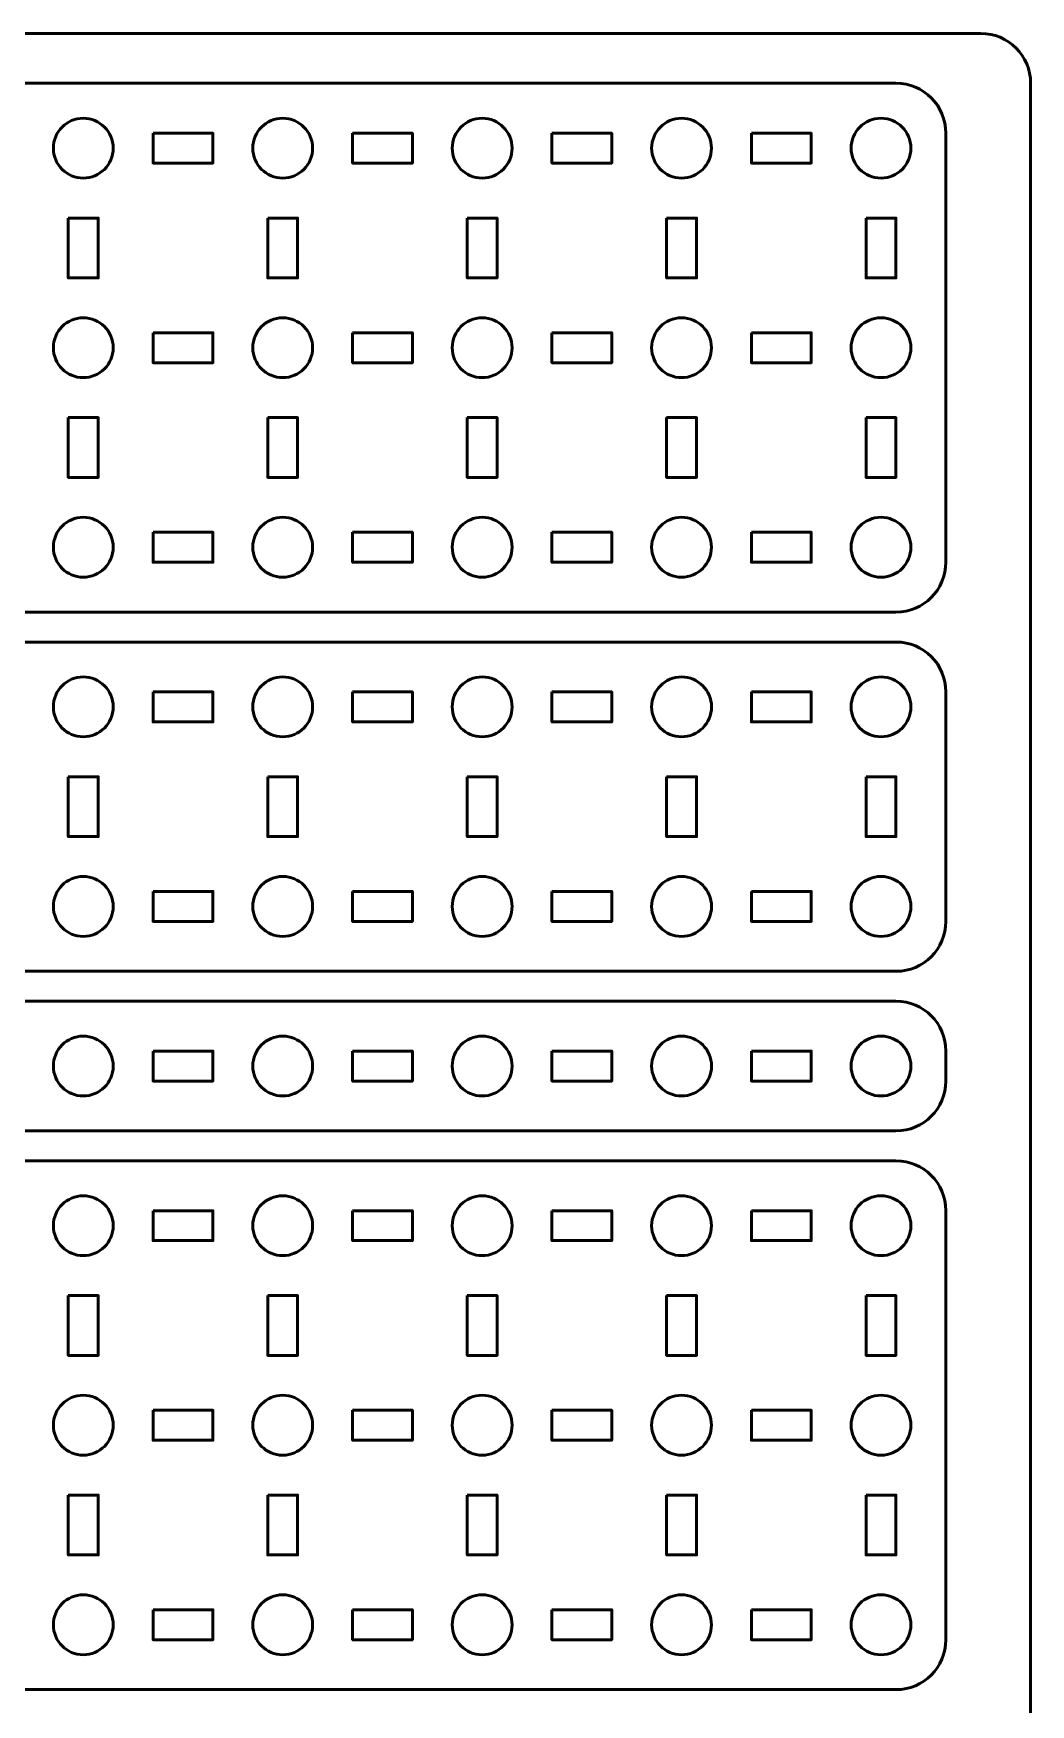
# Model space of a CAD drawing. Header units: centimetres. Extents: x -21 to 0, y -29.7 to 0.
# Drawn here: x -10 to 0, y -16.75 to 0 of the extents above; entities that cross this region are included whole.
import ezdxf

# ---------------------------------------------------------------- set-up
doc = ezdxf.new("R2010")
doc.units = ezdxf.units.CM
doc.header["$MEASUREMENT"] = 0
doc.layers.add('Layer 1', color=7, linetype='Continuous')

msp = doc.modelspace()

# ---------------------------------------------------------------- linework, layer by layer
at = {"layer": 'Layer 1', "color": 22, "lineweight": 53}
msp.add_open_spline([(-21.00003, -29.19996), (-21.00003, -29.19996), (-21.00003, -0.49992), (-21.00003, -0.49992), (-21.00003, -0.49992), (-21.00003, -0.22295), (-20.77694, 0.00004), (-20.49994, 0.00004), (-20.49994, 0.00004), (-20.49994, 0.00004), (-0.50008, 0.00004), (-0.50008, 0.00004), (-0.50008, 0.00004), (-0.22294, 0.00004), (0.00002, -0.22295), (0.00002, -0.49992), (0.00002, -0.49992), (0.00002, -0.49992), (0.00002, -29.19996), (0.00002, -29.19996), (0.00002, -29.19996), (0.00002, -29.47696), (-0.22294, -29.70005), (-0.50008, -29.70005), (-0.50008, -29.70005), (-0.50008, -29.70005), (-20.49994, -29.70005), (-20.49994, -29.70005), (-20.49994, -29.70005), (-20.77694, -29.70005), (-21.00003, -29.47696), (-21.00003, -29.19996)], degree=3, knots=[0, 0, 0, 0, 0.125, 0.125, 0.125, 0.125, 0.25, 0.25, 0.25, 0.25, 0.375, 0.375, 0.375, 0.375, 0.5, 0.5, 0.5, 0.5, 0.625, 0.625, 0.625, 0.625, 0.75, 0.75, 0.75, 0.75, 0.875, 0.875, 0.875, 0.875, 1, 1, 1, 1], dxfattribs=at)
at = {"layer": 'Layer 1', "color": 2, "lineweight": 53}
for points in [[(-19.65, -0.50001), (-19.65, -0.50001), (-1.35007, -0.50001), (-1.35007, -0.50001), (-1.35007, -0.50001), (-1.07307, -0.50001), (-0.84997, -0.7231), (-0.84997, -1.0001), (-0.84997, -1.0001), (-0.84997, -1.0001), (-0.84997, -5.29997), (-0.84997, -5.29997), (-0.84997, -5.29997), (-0.84997, -5.57711), (-1.07307, -5.80007), (-1.35007, -5.80007), (-1.35007, -5.80007), (-1.35007, -5.80007), (-19.65, -5.80007), (-19.65, -5.80007), (-19.65, -5.80007), (-19.927, -5.80007), (-20.15009, -5.57711), (-20.15009, -5.29997), (-20.15009, -5.29997), (-20.15009, -5.29997), (-20.15009, -1.0001), (-20.15009, -1.0001), (-20.15009, -1.0001), (-20.15009, -0.7231), (-19.927, -0.50001), (-19.65, -0.50001)], [(-19.64994, -6.10001), (-19.64994, -6.10001), (-1.35007, -6.10001), (-1.35007, -6.10001), (-1.35007, -6.10001), (-1.07307, -6.10001), (-0.84997, -6.32311), (-0.84997, -6.60011), (-0.84997, -6.60011), (-0.84997, -6.60011), (-0.84997, -8.90003), (-0.84997, -8.90003), (-0.84997, -8.90003), (-0.84997, -9.17704), (-1.07307, -9.39999), (-1.35007, -9.39999), (-1.35007, -9.39999), (-1.35007, -9.39999), (-19.64994, -9.39999), (-19.64994, -9.39999), (-19.64994, -9.39999), (-19.92694, -9.39999), (-20.15003, -9.17704), (-20.15003, -8.90003), (-20.15003, -8.90003), (-20.15003, -8.90003), (-20.15003, -6.60011), (-20.15003, -6.60011), (-20.15003, -6.60011), (-20.15003, -6.32311), (-19.92694, -6.10001), (-19.64994, -6.10001)], [(-19.64997, -9.70008), (-19.64997, -9.70008), (-1.35004, -9.70008), (-1.35004, -9.70008), (-1.35004, -9.70008), (-1.07304, -9.70008), (-0.84994, -9.92317), (-0.84994, -10.20017), (-0.84994, -10.20017), (-0.84994, -10.20017), (-0.84994, -10.50018), (-0.84994, -10.50018), (-0.84994, -10.50018), (-0.84994, -10.77714), (-1.07304, -11.0001), (-1.35004, -11.0001), (-1.35004, -11.0001), (-1.35004, -11.0001), (-19.64997, -11.0001), (-19.64997, -11.0001), (-19.64997, -11.0001), (-19.92697, -11.0001), (-20.15006, -10.77714), (-20.15006, -10.50018), (-20.15006, -10.50018), (-20.15006, -10.50018), (-20.15006, -10.20017), (-20.15006, -10.20017), (-20.15006, -10.20017), (-20.15006, -9.92317), (-19.92697, -9.70008), (-19.64997, -9.70008)], [(-19.65, -11.30001), (-19.65, -11.30001), (-1.35007, -11.30001), (-1.35007, -11.30001), (-1.35007, -11.30001), (-1.07307, -11.30001), (-0.84997, -11.5231), (-0.84997, -11.8001), (-0.84997, -11.8001), (-0.84997, -11.8001), (-0.84997, -16.09997), (-0.84997, -16.09997), (-0.84997, -16.09997), (-0.84997, -16.37711), (-1.07307, -16.60007), (-1.35007, -16.60007), (-1.35007, -16.60007), (-1.35007, -16.60007), (-19.65, -16.60007), (-19.65, -16.60007), (-19.65, -16.60007), (-19.927, -16.60007), (-20.15009, -16.37711), (-20.15009, -16.09997), (-20.15009, -16.09997), (-20.15009, -16.09997), (-20.15009, -11.8001), (-20.15009, -11.8001), (-20.15009, -11.8001), (-20.15009, -11.5231), (-19.927, -11.30001), (-19.65, -11.30001)]]:
    msp.add_open_spline(points, degree=3, knots=[0, 0, 0, 0, 0.125, 0.125, 0.125, 0.125, 0.25, 0.25, 0.25, 0.25, 0.375, 0.375, 0.375, 0.375, 0.5, 0.5, 0.5, 0.5, 0.625, 0.625, 0.625, 0.625, 0.75, 0.75, 0.75, 0.75, 0.875, 0.875, 0.875, 0.875, 1, 1, 1, 1], dxfattribs=at)
at = {"layer": 'Layer 1', "lineweight": 53}
for points in [[(-9.20008, -1.15004), (-9.20008, -1.31581), (-9.33442, -1.45004), (-9.50005, -1.45004), (-9.50005, -1.45004), (-9.66571, -1.45004), (-9.80005, -1.31581), (-9.80005, -1.15004), (-9.80005, -1.15004), (-9.80005, -0.98437), (-9.66571, -0.85003), (-9.50005, -0.85003), (-9.50005, -0.85003), (-9.33442, -0.85003), (-9.20008, -0.98437), (-9.20008, -1.15004)], [(-8.80003, -1.0001), (-8.80003, -1.0001), (-8.20003, -1.0001), (-8.20003, -1.0001), (-8.20003, -1.0001), (-8.20003, -1.0001), (-8.20003, -1.30011), (-8.20003, -1.30011), (-8.20003, -1.30011), (-8.20003, -1.30011), (-8.80003, -1.30011), (-8.80003, -1.30011), (-8.80003, -1.30011), (-8.80003, -1.30011), (-8.80003, -1.0001), (-8.80003, -1.0001)], [(-7.19997, -1.15004), (-7.19997, -1.31581), (-7.33435, -1.45004), (-7.49998, -1.45004), (-7.49998, -1.45004), (-7.66575, -1.45004), (-7.79998, -1.31581), (-7.79998, -1.15004), (-7.79998, -1.15004), (-7.79998, -0.98437), (-7.66575, -0.85003), (-7.49998, -0.85003), (-7.49998, -0.85003), (-7.33435, -0.85003), (-7.19997, -0.98437), (-7.19997, -1.15004)], [(-6.80007, -1.0001), (-6.80007, -1.0001), (-6.20006, -1.0001), (-6.20006, -1.0001), (-6.20006, -1.0001), (-6.20006, -1.0001), (-6.20006, -1.30011), (-6.20006, -1.30011), (-6.20006, -1.30011), (-6.20006, -1.30011), (-6.80007, -1.30011), (-6.80007, -1.30011), (-6.80007, -1.30011), (-6.80007, -1.30011), (-6.80007, -1.0001), (-6.80007, -1.0001)], [(-5.20004, -1.15004), (-5.20004, -1.31581), (-5.33438, -1.45004), (-5.50004, -1.45004), (-5.50004, -1.45004), (-5.66567, -1.45004), (-5.80005, -1.31581), (-5.80005, -1.15004), (-5.80005, -1.15004), (-5.80005, -0.98437), (-5.66567, -0.85003), (-5.50004, -0.85003), (-5.50004, -0.85003), (-5.33438, -0.85003), (-5.20004, -0.98437), (-5.20004, -1.15004)], [(-4.79999, -1.0001), (-4.79999, -1.0001), (-4.19999, -1.0001), (-4.19999, -1.0001), (-4.19999, -1.0001), (-4.19999, -1.0001), (-4.19999, -1.30011), (-4.19999, -1.30011), (-4.19999, -1.30011), (-4.19999, -1.30011), (-4.79999, -1.30011), (-4.79999, -1.30011), (-4.79999, -1.30011), (-4.79999, -1.30011), (-4.79999, -1.0001), (-4.79999, -1.0001)], [(-3.20007, -1.15004), (-3.20007, -1.31581), (-3.33431, -1.45004), (-3.50008, -1.45004), (-3.50008, -1.45004), (-3.66574, -1.45004), (-3.80008, -1.31581), (-3.80008, -1.15004), (-3.80008, -1.15004), (-3.80008, -0.98437), (-3.66574, -0.85003), (-3.50008, -0.85003), (-3.50008, -0.85003), (-3.33431, -0.85003), (-3.20007, -0.98437), (-3.20007, -1.15004)], [(-2.80006, -1.0001), (-2.80006, -1.0001), (-2.20005, -1.0001), (-2.20005, -1.0001), (-2.20005, -1.0001), (-2.20005, -1.0001), (-2.20005, -1.30011), (-2.20005, -1.30011), (-2.20005, -1.30011), (-2.20005, -1.30011), (-2.80006, -1.30011), (-2.80006, -1.30011), (-2.80006, -1.30011), (-2.80006, -1.30011), (-2.80006, -1.0001), (-2.80006, -1.0001)], [(-1.2, -1.15004), (-1.2, -1.31581), (-1.33437, -1.45004), (-1.5, -1.45004), (-1.5, -1.45004), (-1.66577, -1.45004), (-1.8, -1.31581), (-1.8, -1.15004), (-1.8, -1.15004), (-1.8, -0.98437), (-1.66577, -0.85003), (-1.5, -0.85003), (-1.5, -0.85003), (-1.33437, -0.85003), (-1.2, -0.98437), (-1.2, -1.15004)], [(-9.64998, -1.85005), (-9.64998, -1.85005), (-9.34998, -1.85005), (-9.34998, -1.85005), (-9.34998, -1.85005), (-9.34998, -1.85005), (-9.34998, -2.45006), (-9.34998, -2.45006), (-9.34998, -2.45006), (-9.34998, -2.45006), (-9.64998, -2.45006), (-9.64998, -2.45006), (-9.64998, -2.45006), (-9.64998, -2.45006), (-9.64998, -1.85005), (-9.64998, -1.85005)], [(-7.65005, -1.85005), (-7.65005, -1.85005), (-7.35005, -1.85005), (-7.35005, -1.85005), (-7.35005, -1.85005), (-7.35005, -1.85005), (-7.35005, -2.45006), (-7.35005, -2.45006), (-7.35005, -2.45006), (-7.35005, -2.45006), (-7.65005, -2.45006), (-7.65005, -2.45006), (-7.65005, -2.45006), (-7.65005, -2.45006), (-7.65005, -1.85005), (-7.65005, -1.85005)], [(-5.65012, -1.85005), (-5.65012, -1.85005), (-5.35011, -1.85005), (-5.35011, -1.85005), (-5.35011, -1.85005), (-5.35011, -1.85005), (-5.35011, -2.45006), (-5.35011, -2.45006), (-5.35011, -2.45006), (-5.35011, -2.45006), (-5.65012, -2.45006), (-5.65012, -2.45006), (-5.65012, -2.45006), (-5.65012, -2.45006), (-5.65012, -1.85005), (-5.65012, -1.85005)], [(-3.65001, -1.85005), (-3.65001, -1.85005), (-3.35, -1.85005), (-3.35, -1.85005), (-3.35, -1.85005), (-3.35, -1.85005), (-3.35, -2.45006), (-3.35, -2.45006), (-3.35, -2.45006), (-3.35, -2.45006), (-3.65001, -2.45006), (-3.65001, -2.45006), (-3.65001, -2.45006), (-3.65001, -2.45006), (-3.65001, -1.85005), (-3.65001, -1.85005)], [(-1.65007, -1.85005), (-1.65007, -1.85005), (-1.35007, -1.85005), (-1.35007, -1.85005), (-1.35007, -1.85005), (-1.35007, -1.85005), (-1.35007, -2.45006), (-1.35007, -2.45006), (-1.35007, -2.45006), (-1.35007, -2.45006), (-1.65007, -2.45006), (-1.65007, -2.45006), (-1.65007, -2.45006), (-1.65007, -2.45006), (-1.65007, -1.85005), (-1.65007, -1.85005)], [(-9.20008, -3.15011), (-9.20008, -3.31574), (-9.33442, -3.45011), (-9.50005, -3.45011), (-9.50005, -3.45011), (-9.66571, -3.45011), (-9.80005, -3.31574), (-9.80005, -3.15011), (-9.80005, -3.15011), (-9.80005, -2.98434), (-9.66571, -2.85011), (-9.50005, -2.85011), (-9.50005, -2.85011), (-9.33442, -2.85011), (-9.20008, -2.98434), (-9.20008, -3.15011)], [(-8.80003, -3.00004), (-8.80003, -3.00004), (-8.20003, -3.00004), (-8.20003, -3.00004), (-8.20003, -3.00004), (-8.20003, -3.00004), (-8.20003, -3.30004), (-8.20003, -3.30004), (-8.20003, -3.30004), (-8.20003, -3.30004), (-8.80003, -3.30004), (-8.80003, -3.30004), (-8.80003, -3.30004), (-8.80003, -3.30004), (-8.80003, -3.00004), (-8.80003, -3.00004)], [(-7.19997, -3.15011), (-7.19997, -3.31574), (-7.33435, -3.45011), (-7.49998, -3.45011), (-7.49998, -3.45011), (-7.66575, -3.45011), (-7.79998, -3.31574), (-7.79998, -3.15011), (-7.79998, -3.15011), (-7.79998, -2.98434), (-7.66575, -2.85011), (-7.49998, -2.85011), (-7.49998, -2.85011), (-7.33435, -2.85011), (-7.19997, -2.98434), (-7.19997, -3.15011)], [(-6.80007, -3.00004), (-6.80007, -3.00004), (-6.20006, -3.00004), (-6.20006, -3.00004), (-6.20006, -3.00004), (-6.20006, -3.00004), (-6.20006, -3.30004), (-6.20006, -3.30004), (-6.20006, -3.30004), (-6.20006, -3.30004), (-6.80007, -3.30004), (-6.80007, -3.30004), (-6.80007, -3.30004), (-6.80007, -3.30004), (-6.80007, -3.00004), (-6.80007, -3.00004)], [(-5.20004, -3.15011), (-5.20004, -3.31574), (-5.33438, -3.45011), (-5.50004, -3.45011), (-5.50004, -3.45011), (-5.66567, -3.45011), (-5.80005, -3.31574), (-5.80005, -3.15011), (-5.80005, -3.15011), (-5.80005, -2.98434), (-5.66567, -2.85011), (-5.50004, -2.85011), (-5.50004, -2.85011), (-5.33438, -2.85011), (-5.20004, -2.98434), (-5.20004, -3.15011)], [(-4.79999, -3.00004), (-4.79999, -3.00004), (-4.19999, -3.00004), (-4.19999, -3.00004), (-4.19999, -3.00004), (-4.19999, -3.00004), (-4.19999, -3.30004), (-4.19999, -3.30004), (-4.19999, -3.30004), (-4.19999, -3.30004), (-4.79999, -3.30004), (-4.79999, -3.30004), (-4.79999, -3.30004), (-4.79999, -3.30004), (-4.79999, -3.00004), (-4.79999, -3.00004)], [(-3.20007, -3.15011), (-3.20007, -3.31574), (-3.33431, -3.45011), (-3.50008, -3.45011), (-3.50008, -3.45011), (-3.66574, -3.45011), (-3.80008, -3.31574), (-3.80008, -3.15011), (-3.80008, -3.15011), (-3.80008, -2.98434), (-3.66574, -2.85011), (-3.50008, -2.85011), (-3.50008, -2.85011), (-3.33431, -2.85011), (-3.20007, -2.98434), (-3.20007, -3.15011)], [(-2.80006, -3.00004), (-2.80006, -3.00004), (-2.20005, -3.00004), (-2.20005, -3.00004), (-2.20005, -3.00004), (-2.20005, -3.00004), (-2.20005, -3.30004), (-2.20005, -3.30004), (-2.20005, -3.30004), (-2.20005, -3.30004), (-2.80006, -3.30004), (-2.80006, -3.30004), (-2.80006, -3.30004), (-2.80006, -3.30004), (-2.80006, -3.00004), (-2.80006, -3.00004)], [(-1.2, -3.15011), (-1.2, -3.31574), (-1.33437, -3.45011), (-1.5, -3.45011), (-1.5, -3.45011), (-1.66577, -3.45011), (-1.8, -3.31574), (-1.8, -3.15011), (-1.8, -3.15011), (-1.8, -2.98434), (-1.66577, -2.85011), (-1.5, -2.85011), (-1.5, -2.85011), (-1.33437, -2.85011), (-1.2, -2.98434), (-1.2, -3.15011)], [(-9.64998, -3.85002), (-9.64998, -3.85002), (-9.34998, -3.85002), (-9.34998, -3.85002), (-9.34998, -3.85002), (-9.34998, -3.85002), (-9.34998, -4.45002), (-9.34998, -4.45002), (-9.34998, -4.45002), (-9.34998, -4.45002), (-9.64998, -4.45002), (-9.64998, -4.45002), (-9.64998, -4.45002), (-9.64998, -4.45002), (-9.64998, -3.85002), (-9.64998, -3.85002)], [(-7.65005, -3.85002), (-7.65005, -3.85002), (-7.35005, -3.85002), (-7.35005, -3.85002), (-7.35005, -3.85002), (-7.35005, -3.85002), (-7.35005, -4.45002), (-7.35005, -4.45002), (-7.35005, -4.45002), (-7.35005, -4.45002), (-7.65005, -4.45002), (-7.65005, -4.45002), (-7.65005, -4.45002), (-7.65005, -4.45002), (-7.65005, -3.85002), (-7.65005, -3.85002)], [(-5.65012, -3.85002), (-5.65012, -3.85002), (-5.35011, -3.85002), (-5.35011, -3.85002), (-5.35011, -3.85002), (-5.35011, -3.85002), (-5.35011, -4.45002), (-5.35011, -4.45002), (-5.35011, -4.45002), (-5.35011, -4.45002), (-5.65012, -4.45002), (-5.65012, -4.45002), (-5.65012, -4.45002), (-5.65012, -4.45002), (-5.65012, -3.85002), (-5.65012, -3.85002)], [(-3.65001, -3.85002), (-3.65001, -3.85002), (-3.35, -3.85002), (-3.35, -3.85002), (-3.35, -3.85002), (-3.35, -3.85002), (-3.35, -4.45002), (-3.35, -4.45002), (-3.35, -4.45002), (-3.35, -4.45002), (-3.65001, -4.45002), (-3.65001, -4.45002), (-3.65001, -4.45002), (-3.65001, -4.45002), (-3.65001, -3.85002), (-3.65001, -3.85002)], [(-1.65007, -3.85002), (-1.65007, -3.85002), (-1.35007, -3.85002), (-1.35007, -3.85002), (-1.35007, -3.85002), (-1.35007, -3.85002), (-1.35007, -4.45002), (-1.35007, -4.45002), (-1.35007, -4.45002), (-1.35007, -4.45002), (-1.65007, -4.45002), (-1.65007, -4.45002), (-1.65007, -4.45002), (-1.65007, -4.45002), (-1.65007, -3.85002), (-1.65007, -3.85002)], [(-9.20008, -5.15004), (-9.20008, -5.31571), (-9.33442, -5.45004), (-9.50005, -5.45004), (-9.50005, -5.45004), (-9.66571, -5.45004), (-9.80005, -5.31571), (-9.80005, -5.15004), (-9.80005, -5.15004), (-9.80005, -4.98441), (-9.66571, -4.85004), (-9.50005, -4.85004), (-9.50005, -4.85004), (-9.33442, -4.85004), (-9.20008, -4.98441), (-9.20008, -5.15004)], [(-7.19997, -5.15004), (-7.19997, -5.31571), (-7.33435, -5.45004), (-7.49998, -5.45004), (-7.49998, -5.45004), (-7.66575, -5.45004), (-7.79998, -5.31571), (-7.79998, -5.15004), (-7.79998, -5.15004), (-7.79998, -4.98441), (-7.66575, -4.85004), (-7.49998, -4.85004), (-7.49998, -4.85004), (-7.33435, -4.85004), (-7.19997, -4.98441), (-7.19997, -5.15004)], [(-5.20004, -5.15004), (-5.20004, -5.31571), (-5.33438, -5.45004), (-5.50004, -5.45004), (-5.50004, -5.45004), (-5.66567, -5.45004), (-5.80005, -5.31571), (-5.80005, -5.15004), (-5.80005, -5.15004), (-5.80005, -4.98441), (-5.66567, -4.85004), (-5.50004, -4.85004), (-5.50004, -4.85004), (-5.33438, -4.85004), (-5.20004, -4.98441), (-5.20004, -5.15004)], [(-3.20007, -5.15004), (-3.20007, -5.31571), (-3.33431, -5.45004), (-3.50008, -5.45004), (-3.50008, -5.45004), (-3.66574, -5.45004), (-3.80008, -5.31571), (-3.80008, -5.15004), (-3.80008, -5.15004), (-3.80008, -4.98441), (-3.66574, -4.85004), (-3.50008, -4.85004), (-3.50008, -4.85004), (-3.33431, -4.85004), (-3.20007, -4.98441), (-3.20007, -5.15004)], [(-1.2, -5.15004), (-1.2, -5.31571), (-1.33437, -5.45004), (-1.5, -5.45004), (-1.5, -5.45004), (-1.66577, -5.45004), (-1.8, -5.31571), (-1.8, -5.15004), (-1.8, -5.15004), (-1.8, -4.98441), (-1.66577, -4.85004), (-1.5, -4.85004), (-1.5, -4.85004), (-1.33437, -4.85004), (-1.2, -4.98441), (-1.2, -5.15004)], [(-8.80003, -4.99997), (-8.80003, -4.99997), (-8.20003, -4.99997), (-8.20003, -4.99997), (-8.20003, -4.99997), (-8.20003, -4.99997), (-8.20003, -5.29997), (-8.20003, -5.29997), (-8.20003, -5.29997), (-8.20003, -5.29997), (-8.80003, -5.29997), (-8.80003, -5.29997), (-8.80003, -5.29997), (-8.80003, -5.29997), (-8.80003, -4.99997), (-8.80003, -4.99997)], [(-6.80007, -4.99997), (-6.80007, -4.99997), (-6.20006, -4.99997), (-6.20006, -4.99997), (-6.20006, -4.99997), (-6.20006, -4.99997), (-6.20006, -5.29997), (-6.20006, -5.29997), (-6.20006, -5.29997), (-6.20006, -5.29997), (-6.80007, -5.29997), (-6.80007, -5.29997), (-6.80007, -5.29997), (-6.80007, -5.29997), (-6.80007, -4.99997), (-6.80007, -4.99997)], [(-4.79999, -4.99997), (-4.79999, -4.99997), (-4.19999, -4.99997), (-4.19999, -4.99997), (-4.19999, -4.99997), (-4.19999, -4.99997), (-4.19999, -5.29997), (-4.19999, -5.29997), (-4.19999, -5.29997), (-4.19999, -5.29997), (-4.79999, -5.29997), (-4.79999, -5.29997), (-4.79999, -5.29997), (-4.79999, -5.29997), (-4.79999, -4.99997), (-4.79999, -4.99997)], [(-2.80006, -4.99997), (-2.80006, -4.99997), (-2.20005, -4.99997), (-2.20005, -4.99997), (-2.20005, -4.99997), (-2.20005, -4.99997), (-2.20005, -5.29997), (-2.20005, -5.29997), (-2.20005, -5.29997), (-2.20005, -5.29997), (-2.80006, -5.29997), (-2.80006, -5.29997), (-2.80006, -5.29997), (-2.80006, -5.29997), (-2.80006, -4.99997), (-2.80006, -4.99997)], [(-9.20005, -6.75004), (-9.20005, -6.91581), (-9.33439, -7.05004), (-9.50002, -7.05004), (-9.50002, -7.05004), (-9.66568, -7.05004), (-9.80002, -6.91581), (-9.80002, -6.75004), (-9.80002, -6.75004), (-9.80002, -6.58438), (-9.66568, -6.45004), (-9.50002, -6.45004), (-9.50002, -6.45004), (-9.33439, -6.45004), (-9.20005, -6.58438), (-9.20005, -6.75004)], [(-7.19995, -6.75004), (-7.19995, -6.91581), (-7.33433, -7.05004), (-7.49996, -7.05004), (-7.49996, -7.05004), (-7.66573, -7.05004), (-7.79996, -6.91581), (-7.79996, -6.75004), (-7.79996, -6.75004), (-7.79996, -6.58438), (-7.66573, -6.45004), (-7.49996, -6.45004), (-7.49996, -6.45004), (-7.33433, -6.45004), (-7.19995, -6.58438), (-7.19995, -6.75004)], [(-5.20003, -6.75004), (-5.20003, -6.91581), (-5.33437, -7.05004), (-5.50002, -7.05004), (-5.50002, -7.05004), (-5.66565, -7.05004), (-5.80003, -6.91581), (-5.80003, -6.75004), (-5.80003, -6.75004), (-5.80003, -6.58438), (-5.66565, -6.45004), (-5.50002, -6.45004), (-5.50002, -6.45004), (-5.33437, -6.45004), (-5.20003, -6.58438), (-5.20003, -6.75004)], [(-3.20006, -6.75004), (-3.20006, -6.91581), (-3.3343, -7.05004), (-3.50007, -7.05004), (-3.50007, -7.05004), (-3.66573, -7.05004), (-3.80007, -6.91581), (-3.80007, -6.75004), (-3.80007, -6.75004), (-3.80007, -6.58438), (-3.66573, -6.45004), (-3.50007, -6.45004), (-3.50007, -6.45004), (-3.3343, -6.45004), (-3.20006, -6.58438), (-3.20006, -6.75004)], [(-1.2, -6.75004), (-1.2, -6.91581), (-1.33437, -7.05004), (-1.5, -7.05004), (-1.5, -7.05004), (-1.66577, -7.05004), (-1.8, -6.91581), (-1.8, -6.75004), (-1.8, -6.75004), (-1.8, -6.58438), (-1.66577, -6.45004), (-1.5, -6.45004), (-1.5, -6.45004), (-1.33437, -6.45004), (-1.2, -6.58438), (-1.2, -6.75004)], [(-8.8, -6.60011), (-8.8, -6.60011), (-8.20001, -6.60011), (-8.20001, -6.60011), (-8.20001, -6.60011), (-8.20001, -6.60011), (-8.20001, -6.90011), (-8.20001, -6.90011), (-8.20001, -6.90011), (-8.20001, -6.90011), (-8.8, -6.90011), (-8.8, -6.90011), (-8.8, -6.90011), (-8.8, -6.90011), (-8.8, -6.60011), (-8.8, -6.60011)], [(-6.80005, -6.60011), (-6.80005, -6.60011), (-6.20004, -6.60011), (-6.20004, -6.60011), (-6.20004, -6.60011), (-6.20004, -6.60011), (-6.20004, -6.90011), (-6.20004, -6.90011), (-6.20004, -6.90011), (-6.20004, -6.90011), (-6.80005, -6.90011), (-6.80005, -6.90011), (-6.80005, -6.90011), (-6.80005, -6.90011), (-6.80005, -6.60011), (-6.80005, -6.60011)], [(-4.79998, -6.60011), (-4.79998, -6.60011), (-4.19998, -6.60011), (-4.19998, -6.60011), (-4.19998, -6.60011), (-4.19998, -6.60011), (-4.19998, -6.90011), (-4.19998, -6.90011), (-4.19998, -6.90011), (-4.19998, -6.90011), (-4.79998, -6.90011), (-4.79998, -6.90011), (-4.79998, -6.90011), (-4.79998, -6.90011), (-4.79998, -6.60011), (-4.79998, -6.60011)], [(-2.80005, -6.60011), (-2.80005, -6.60011), (-2.20004, -6.60011), (-2.20004, -6.60011), (-2.20004, -6.60011), (-2.20004, -6.60011), (-2.20004, -6.90011), (-2.20004, -6.90011), (-2.20004, -6.90011), (-2.20004, -6.90011), (-2.80005, -6.90011), (-2.80005, -6.90011), (-2.80005, -6.90011), (-2.80005, -6.90011), (-2.80005, -6.60011), (-2.80005, -6.60011)], [(-9.64995, -7.45006), (-9.64995, -7.45006), (-9.34995, -7.45006), (-9.34995, -7.45006), (-9.34995, -7.45006), (-9.34995, -7.45006), (-9.34995, -8.05005), (-9.34995, -8.05005), (-9.34995, -8.05005), (-9.34995, -8.05005), (-9.64995, -8.05005), (-9.64995, -8.05005), (-9.64995, -8.05005), (-9.64995, -8.05005), (-9.64995, -7.45006), (-9.64995, -7.45006)], [(-7.65003, -7.45006), (-7.65003, -7.45006), (-7.35003, -7.45006), (-7.35003, -7.45006), (-7.35003, -7.45006), (-7.35003, -7.45006), (-7.35003, -8.05005), (-7.35003, -8.05005), (-7.35003, -8.05005), (-7.35003, -8.05005), (-7.65003, -8.05005), (-7.65003, -8.05005), (-7.65003, -8.05005), (-7.65003, -8.05005), (-7.65003, -7.45006), (-7.65003, -7.45006)], [(-5.6501, -7.45006), (-5.6501, -7.45006), (-5.35009, -7.45006), (-5.35009, -7.45006), (-5.35009, -7.45006), (-5.35009, -7.45006), (-5.35009, -8.05005), (-5.35009, -8.05005), (-5.35009, -8.05005), (-5.35009, -8.05005), (-5.6501, -8.05005), (-5.6501, -8.05005), (-5.6501, -8.05005), (-5.6501, -8.05005), (-5.6501, -7.45006), (-5.6501, -7.45006)], [(-3.65, -7.45006), (-3.65, -7.45006), (-3.34999, -7.45006), (-3.34999, -7.45006), (-3.34999, -7.45006), (-3.34999, -7.45006), (-3.34999, -8.05005), (-3.34999, -8.05005), (-3.34999, -8.05005), (-3.34999, -8.05005), (-3.65, -8.05005), (-3.65, -8.05005), (-3.65, -8.05005), (-3.65, -8.05005), (-3.65, -7.45006), (-3.65, -7.45006)], [(-1.65007, -7.45006), (-1.65007, -7.45006), (-1.35007, -7.45006), (-1.35007, -7.45006), (-1.35007, -7.45006), (-1.35007, -7.45006), (-1.35007, -8.05005), (-1.35007, -8.05005), (-1.35007, -8.05005), (-1.35007, -8.05005), (-1.65007, -8.05005), (-1.65007, -8.05005), (-1.65007, -8.05005), (-1.65007, -8.05005), (-1.65007, -7.45006), (-1.65007, -7.45006)], [(-9.20005, -8.7501), (-9.20005, -8.91573), (-9.33439, -9.05011), (-9.50002, -9.05011), (-9.50002, -9.05011), (-9.66568, -9.05011), (-9.80002, -8.91573), (-9.80002, -8.7501), (-9.80002, -8.7501), (-9.80002, -8.58433), (-9.66568, -8.4501), (-9.50002, -8.4501), (-9.50002, -8.4501), (-9.33439, -8.4501), (-9.20005, -8.58433), (-9.20005, -8.7501)], [(-7.19995, -8.7501), (-7.19995, -8.91573), (-7.33433, -9.05011), (-7.49996, -9.05011), (-7.49996, -9.05011), (-7.66573, -9.05011), (-7.79996, -8.91573), (-7.79996, -8.7501), (-7.79996, -8.7501), (-7.79996, -8.58433), (-7.66573, -8.4501), (-7.49996, -8.4501), (-7.49996, -8.4501), (-7.33433, -8.4501), (-7.19995, -8.58433), (-7.19995, -8.7501)], [(-5.20003, -8.7501), (-5.20003, -8.91573), (-5.33437, -9.05011), (-5.50002, -9.05011), (-5.50002, -9.05011), (-5.66565, -9.05011), (-5.80003, -8.91573), (-5.80003, -8.7501), (-5.80003, -8.7501), (-5.80003, -8.58433), (-5.66565, -8.4501), (-5.50002, -8.4501), (-5.50002, -8.4501), (-5.33437, -8.4501), (-5.20003, -8.58433), (-5.20003, -8.7501)], [(-3.20006, -8.7501), (-3.20006, -8.91573), (-3.3343, -9.05011), (-3.50007, -9.05011), (-3.50007, -9.05011), (-3.66573, -9.05011), (-3.80007, -8.91573), (-3.80007, -8.7501), (-3.80007, -8.7501), (-3.80007, -8.58433), (-3.66573, -8.4501), (-3.50007, -8.4501), (-3.50007, -8.4501), (-3.3343, -8.4501), (-3.20006, -8.58433), (-3.20006, -8.7501)], [(-1.2, -8.7501), (-1.2, -8.91573), (-1.33437, -9.05011), (-1.5, -9.05011), (-1.5, -9.05011), (-1.66577, -9.05011), (-1.8, -8.91573), (-1.8, -8.7501), (-1.8, -8.7501), (-1.8, -8.58433), (-1.66577, -8.4501), (-1.5, -8.4501), (-1.5, -8.4501), (-1.33437, -8.4501), (-1.2, -8.58433), (-1.2, -8.7501)], [(-8.8, -8.60003), (-8.8, -8.60003), (-8.20001, -8.60003), (-8.20001, -8.60003), (-8.20001, -8.60003), (-8.20001, -8.60003), (-8.20001, -8.90003), (-8.20001, -8.90003), (-8.20001, -8.90003), (-8.20001, -8.90003), (-8.8, -8.90003), (-8.8, -8.90003), (-8.8, -8.90003), (-8.8, -8.90003), (-8.8, -8.60003), (-8.8, -8.60003)], [(-6.80005, -8.60003), (-6.80005, -8.60003), (-6.20004, -8.60003), (-6.20004, -8.60003), (-6.20004, -8.60003), (-6.20004, -8.60003), (-6.20004, -8.90003), (-6.20004, -8.90003), (-6.20004, -8.90003), (-6.20004, -8.90003), (-6.80005, -8.90003), (-6.80005, -8.90003), (-6.80005, -8.90003), (-6.80005, -8.90003), (-6.80005, -8.60003), (-6.80005, -8.60003)], [(-4.79998, -8.60003), (-4.79998, -8.60003), (-4.19998, -8.60003), (-4.19998, -8.60003), (-4.19998, -8.60003), (-4.19998, -8.60003), (-4.19998, -8.90003), (-4.19998, -8.90003), (-4.19998, -8.90003), (-4.19998, -8.90003), (-4.79998, -8.90003), (-4.79998, -8.90003), (-4.79998, -8.90003), (-4.79998, -8.90003), (-4.79998, -8.60003), (-4.79998, -8.60003)], [(-2.80005, -8.60003), (-2.80005, -8.60003), (-2.20004, -8.60003), (-2.20004, -8.60003), (-2.20004, -8.60003), (-2.20004, -8.60003), (-2.20004, -8.90003), (-2.20004, -8.90003), (-2.20004, -8.90003), (-2.20004, -8.90003), (-2.80005, -8.90003), (-2.80005, -8.90003), (-2.80005, -8.90003), (-2.80005, -8.90003), (-2.80005, -8.60003), (-2.80005, -8.60003)], [(-9.20005, -10.3501), (-9.20005, -10.51588), (-9.33439, -10.65011), (-9.50002, -10.65011), (-9.50002, -10.65011), (-9.66568, -10.65011), (-9.80002, -10.51588), (-9.80002, -10.3501), (-9.80002, -10.3501), (-9.80002, -10.18444), (-9.66568, -10.0501), (-9.50002, -10.0501), (-9.50002, -10.0501), (-9.33439, -10.0501), (-9.20005, -10.18444), (-9.20005, -10.3501)], [(-8.8, -10.20017), (-8.8, -10.20017), (-8.2, -10.20017), (-8.2, -10.20017), (-8.2, -10.20017), (-8.2, -10.20017), (-8.2, -10.50018), (-8.2, -10.50018), (-8.2, -10.50018), (-8.2, -10.50018), (-8.8, -10.50018), (-8.8, -10.50018), (-8.8, -10.50018), (-8.8, -10.50018), (-8.8, -10.20017), (-8.8, -10.20017)], [(-7.19994, -10.3501), (-7.19994, -10.51588), (-7.33432, -10.65011), (-7.49995, -10.65011), (-7.49995, -10.65011), (-7.66572, -10.65011), (-7.79995, -10.51588), (-7.79995, -10.3501), (-7.79995, -10.3501), (-7.79995, -10.18444), (-7.66572, -10.0501), (-7.49995, -10.0501), (-7.49995, -10.0501), (-7.33432, -10.0501), (-7.19994, -10.18444), (-7.19994, -10.3501)], [(-6.80004, -10.20017), (-6.80004, -10.20017), (-6.20003, -10.20017), (-6.20003, -10.20017), (-6.20003, -10.20017), (-6.20003, -10.20017), (-6.20003, -10.50018), (-6.20003, -10.50018), (-6.20003, -10.50018), (-6.20003, -10.50018), (-6.80004, -10.50018), (-6.80004, -10.50018), (-6.80004, -10.50018), (-6.80004, -10.50018), (-6.80004, -10.20017), (-6.80004, -10.20017)], [(-5.20001, -10.3501), (-5.20001, -10.51588), (-5.33435, -10.65011), (-5.50001, -10.65011), (-5.50001, -10.65011), (-5.66564, -10.65011), (-5.80002, -10.51588), (-5.80002, -10.3501), (-5.80002, -10.3501), (-5.80002, -10.18444), (-5.66564, -10.0501), (-5.50001, -10.0501), (-5.50001, -10.0501), (-5.33435, -10.0501), (-5.20001, -10.18444), (-5.20001, -10.3501)], [(-4.79996, -10.20017), (-4.79996, -10.20017), (-4.19996, -10.20017), (-4.19996, -10.20017), (-4.19996, -10.20017), (-4.19996, -10.20017), (-4.19996, -10.50018), (-4.19996, -10.50018), (-4.19996, -10.50018), (-4.19996, -10.50018), (-4.79996, -10.50018), (-4.79996, -10.50018), (-4.79996, -10.50018), (-4.79996, -10.50018), (-4.79996, -10.20017), (-4.79996, -10.20017)], [(-3.20004, -10.3501), (-3.20004, -10.51588), (-3.33428, -10.65011), (-3.50005, -10.65011), (-3.50005, -10.65011), (-3.66571, -10.65011), (-3.80005, -10.51588), (-3.80005, -10.3501), (-3.80005, -10.3501), (-3.80005, -10.18444), (-3.66571, -10.0501), (-3.50005, -10.0501), (-3.50005, -10.0501), (-3.33428, -10.0501), (-3.20004, -10.18444), (-3.20004, -10.3501)], [(-2.80003, -10.20017), (-2.80003, -10.20017), (-2.20002, -10.20017), (-2.20002, -10.20017), (-2.20002, -10.20017), (-2.20002, -10.20017), (-2.20002, -10.50018), (-2.20002, -10.50018), (-2.20002, -10.50018), (-2.20002, -10.50018), (-2.80003, -10.50018), (-2.80003, -10.50018), (-2.80003, -10.50018), (-2.80003, -10.50018), (-2.80003, -10.20017), (-2.80003, -10.20017)], [(-1.19997, -10.3501), (-1.19997, -10.51588), (-1.33434, -10.65011), (-1.49997, -10.65011), (-1.49997, -10.65011), (-1.66574, -10.65011), (-1.79997, -10.51588), (-1.79997, -10.3501), (-1.79997, -10.3501), (-1.79997, -10.18444), (-1.66574, -10.0501), (-1.49997, -10.0501), (-1.49997, -10.0501), (-1.33434, -10.0501), (-1.19997, -10.18444), (-1.19997, -10.3501)], [(-9.20008, -11.95004), (-9.20008, -12.11581), (-9.33442, -12.25004), (-9.50005, -12.25004), (-9.50005, -12.25004), (-9.66571, -12.25004), (-9.80005, -12.11581), (-9.80005, -11.95004), (-9.80005, -11.95004), (-9.80005, -11.78437), (-9.66571, -11.65003), (-9.50005, -11.65003), (-9.50005, -11.65003), (-9.33442, -11.65003), (-9.20008, -11.78437), (-9.20008, -11.95004)], [(-7.19997, -11.95004), (-7.19997, -12.11581), (-7.33435, -12.25004), (-7.49998, -12.25004), (-7.49998, -12.25004), (-7.66575, -12.25004), (-7.79998, -12.11581), (-7.79998, -11.95004), (-7.79998, -11.95004), (-7.79998, -11.78437), (-7.66575, -11.65003), (-7.49998, -11.65003), (-7.49998, -11.65003), (-7.33435, -11.65003), (-7.19997, -11.78437), (-7.19997, -11.95004)], [(-5.20004, -11.95004), (-5.20004, -12.11581), (-5.33438, -12.25004), (-5.50004, -12.25004), (-5.50004, -12.25004), (-5.66567, -12.25004), (-5.80005, -12.11581), (-5.80005, -11.95004), (-5.80005, -11.95004), (-5.80005, -11.78437), (-5.66567, -11.65003), (-5.50004, -11.65003), (-5.50004, -11.65003), (-5.33438, -11.65003), (-5.20004, -11.78437), (-5.20004, -11.95004)], [(-3.20007, -11.95004), (-3.20007, -12.11581), (-3.33431, -12.25004), (-3.50008, -12.25004), (-3.50008, -12.25004), (-3.66574, -12.25004), (-3.80008, -12.11581), (-3.80008, -11.95004), (-3.80008, -11.95004), (-3.80008, -11.78437), (-3.66574, -11.65003), (-3.50008, -11.65003), (-3.50008, -11.65003), (-3.33431, -11.65003), (-3.20007, -11.78437), (-3.20007, -11.95004)], [(-1.2, -11.95004), (-1.2, -12.11581), (-1.33437, -12.25004), (-1.5, -12.25004), (-1.5, -12.25004), (-1.66577, -12.25004), (-1.8, -12.11581), (-1.8, -11.95004), (-1.8, -11.95004), (-1.8, -11.78437), (-1.66577, -11.65003), (-1.5, -11.65003), (-1.5, -11.65003), (-1.33437, -11.65003), (-1.2, -11.78437), (-1.2, -11.95004)], [(-8.80003, -11.8001), (-8.80003, -11.8001), (-8.20003, -11.8001), (-8.20003, -11.8001), (-8.20003, -11.8001), (-8.20003, -11.8001), (-8.20003, -12.10011), (-8.20003, -12.10011), (-8.20003, -12.10011), (-8.20003, -12.10011), (-8.80003, -12.10011), (-8.80003, -12.10011), (-8.80003, -12.10011), (-8.80003, -12.10011), (-8.80003, -11.8001), (-8.80003, -11.8001)], [(-6.80007, -11.8001), (-6.80007, -11.8001), (-6.20006, -11.8001), (-6.20006, -11.8001), (-6.20006, -11.8001), (-6.20006, -11.8001), (-6.20006, -12.10011), (-6.20006, -12.10011), (-6.20006, -12.10011), (-6.20006, -12.10011), (-6.80007, -12.10011), (-6.80007, -12.10011), (-6.80007, -12.10011), (-6.80007, -12.10011), (-6.80007, -11.8001), (-6.80007, -11.8001)], [(-4.79999, -11.8001), (-4.79999, -11.8001), (-4.19999, -11.8001), (-4.19999, -11.8001), (-4.19999, -11.8001), (-4.19999, -11.8001), (-4.19999, -12.10011), (-4.19999, -12.10011), (-4.19999, -12.10011), (-4.19999, -12.10011), (-4.79999, -12.10011), (-4.79999, -12.10011), (-4.79999, -12.10011), (-4.79999, -12.10011), (-4.79999, -11.8001), (-4.79999, -11.8001)], [(-2.80006, -11.8001), (-2.80006, -11.8001), (-2.20005, -11.8001), (-2.20005, -11.8001), (-2.20005, -11.8001), (-2.20005, -11.8001), (-2.20005, -12.10011), (-2.20005, -12.10011), (-2.20005, -12.10011), (-2.20005, -12.10011), (-2.80006, -12.10011), (-2.80006, -12.10011), (-2.80006, -12.10011), (-2.80006, -12.10011), (-2.80006, -11.8001), (-2.80006, -11.8001)], [(-9.64998, -12.65005), (-9.64998, -12.65005), (-9.34998, -12.65005), (-9.34998, -12.65005), (-9.34998, -12.65005), (-9.34998, -12.65005), (-9.34998, -13.25006), (-9.34998, -13.25006), (-9.34998, -13.25006), (-9.34998, -13.25006), (-9.64998, -13.25006), (-9.64998, -13.25006), (-9.64998, -13.25006), (-9.64998, -13.25006), (-9.64998, -12.65005), (-9.64998, -12.65005)], [(-7.65005, -12.65005), (-7.65005, -12.65005), (-7.35005, -12.65005), (-7.35005, -12.65005), (-7.35005, -12.65005), (-7.35005, -12.65005), (-7.35005, -13.25006), (-7.35005, -13.25006), (-7.35005, -13.25006), (-7.35005, -13.25006), (-7.65005, -13.25006), (-7.65005, -13.25006), (-7.65005, -13.25006), (-7.65005, -13.25006), (-7.65005, -12.65005), (-7.65005, -12.65005)], [(-5.65012, -12.65005), (-5.65012, -12.65005), (-5.35011, -12.65005), (-5.35011, -12.65005), (-5.35011, -12.65005), (-5.35011, -12.65005), (-5.35011, -13.25006), (-5.35011, -13.25006), (-5.35011, -13.25006), (-5.35011, -13.25006), (-5.65012, -13.25006), (-5.65012, -13.25006), (-5.65012, -13.25006), (-5.65012, -13.25006), (-5.65012, -12.65005), (-5.65012, -12.65005)], [(-3.65001, -12.65005), (-3.65001, -12.65005), (-3.35, -12.65005), (-3.35, -12.65005), (-3.35, -12.65005), (-3.35, -12.65005), (-3.35, -13.25006), (-3.35, -13.25006), (-3.35, -13.25006), (-3.35, -13.25006), (-3.65001, -13.25006), (-3.65001, -13.25006), (-3.65001, -13.25006), (-3.65001, -13.25006), (-3.65001, -12.65005), (-3.65001, -12.65005)], [(-1.65007, -12.65005), (-1.65007, -12.65005), (-1.35007, -12.65005), (-1.35007, -12.65005), (-1.35007, -12.65005), (-1.35007, -12.65005), (-1.35007, -13.25006), (-1.35007, -13.25006), (-1.35007, -13.25006), (-1.35007, -13.25006), (-1.65007, -13.25006), (-1.65007, -13.25006), (-1.65007, -13.25006), (-1.65007, -13.25006), (-1.65007, -12.65005), (-1.65007, -12.65005)], [(-9.20008, -13.95011), (-9.20008, -14.11574), (-9.33442, -14.25011), (-9.50005, -14.25011), (-9.50005, -14.25011), (-9.66571, -14.25011), (-9.80005, -14.11574), (-9.80005, -13.95011), (-9.80005, -13.95011), (-9.80005, -13.78434), (-9.66571, -13.65011), (-9.50005, -13.65011), (-9.50005, -13.65011), (-9.33442, -13.65011), (-9.20008, -13.78434), (-9.20008, -13.95011)], [(-7.19997, -13.95011), (-7.19997, -14.11574), (-7.33435, -14.25011), (-7.49998, -14.25011), (-7.49998, -14.25011), (-7.66575, -14.25011), (-7.79998, -14.11574), (-7.79998, -13.95011), (-7.79998, -13.95011), (-7.79998, -13.78434), (-7.66575, -13.65011), (-7.49998, -13.65011), (-7.49998, -13.65011), (-7.33435, -13.65011), (-7.19997, -13.78434), (-7.19997, -13.95011)], [(-5.20004, -13.95011), (-5.20004, -14.11574), (-5.33438, -14.25011), (-5.50004, -14.25011), (-5.50004, -14.25011), (-5.66567, -14.25011), (-5.80005, -14.11574), (-5.80005, -13.95011), (-5.80005, -13.95011), (-5.80005, -13.78434), (-5.66567, -13.65011), (-5.50004, -13.65011), (-5.50004, -13.65011), (-5.33438, -13.65011), (-5.20004, -13.78434), (-5.20004, -13.95011)], [(-3.20007, -13.95011), (-3.20007, -14.11574), (-3.33431, -14.25011), (-3.50008, -14.25011), (-3.50008, -14.25011), (-3.66574, -14.25011), (-3.80008, -14.11574), (-3.80008, -13.95011), (-3.80008, -13.95011), (-3.80008, -13.78434), (-3.66574, -13.65011), (-3.50008, -13.65011), (-3.50008, -13.65011), (-3.33431, -13.65011), (-3.20007, -13.78434), (-3.20007, -13.95011)], [(-1.2, -13.95011), (-1.2, -14.11574), (-1.33437, -14.25011), (-1.5, -14.25011), (-1.5, -14.25011), (-1.66577, -14.25011), (-1.8, -14.11574), (-1.8, -13.95011), (-1.8, -13.95011), (-1.8, -13.78434), (-1.66577, -13.65011), (-1.5, -13.65011), (-1.5, -13.65011), (-1.33437, -13.65011), (-1.2, -13.78434), (-1.2, -13.95011)], [(-8.80003, -13.80004), (-8.80003, -13.80004), (-8.20003, -13.80004), (-8.20003, -13.80004), (-8.20003, -13.80004), (-8.20003, -13.80004), (-8.20003, -14.10004), (-8.20003, -14.10004), (-8.20003, -14.10004), (-8.20003, -14.10004), (-8.80003, -14.10004), (-8.80003, -14.10004), (-8.80003, -14.10004), (-8.80003, -14.10004), (-8.80003, -13.80004), (-8.80003, -13.80004)], [(-6.80007, -13.80004), (-6.80007, -13.80004), (-6.20006, -13.80004), (-6.20006, -13.80004), (-6.20006, -13.80004), (-6.20006, -13.80004), (-6.20006, -14.10004), (-6.20006, -14.10004), (-6.20006, -14.10004), (-6.20006, -14.10004), (-6.80007, -14.10004), (-6.80007, -14.10004), (-6.80007, -14.10004), (-6.80007, -14.10004), (-6.80007, -13.80004), (-6.80007, -13.80004)], [(-4.79999, -13.80004), (-4.79999, -13.80004), (-4.19999, -13.80004), (-4.19999, -13.80004), (-4.19999, -13.80004), (-4.19999, -13.80004), (-4.19999, -14.10004), (-4.19999, -14.10004), (-4.19999, -14.10004), (-4.19999, -14.10004), (-4.79999, -14.10004), (-4.79999, -14.10004), (-4.79999, -14.10004), (-4.79999, -14.10004), (-4.79999, -13.80004), (-4.79999, -13.80004)], [(-2.80006, -13.80004), (-2.80006, -13.80004), (-2.20005, -13.80004), (-2.20005, -13.80004), (-2.20005, -13.80004), (-2.20005, -13.80004), (-2.20005, -14.10004), (-2.20005, -14.10004), (-2.20005, -14.10004), (-2.20005, -14.10004), (-2.80006, -14.10004), (-2.80006, -14.10004), (-2.80006, -14.10004), (-2.80006, -14.10004), (-2.80006, -13.80004), (-2.80006, -13.80004)], [(-9.64998, -14.65002), (-9.64998, -14.65002), (-9.34998, -14.65002), (-9.34998, -14.65002), (-9.34998, -14.65002), (-9.34998, -14.65002), (-9.34998, -15.25002), (-9.34998, -15.25002), (-9.34998, -15.25002), (-9.34998, -15.25002), (-9.64998, -15.25002), (-9.64998, -15.25002), (-9.64998, -15.25002), (-9.64998, -15.25002), (-9.64998, -14.65002), (-9.64998, -14.65002)], [(-7.65005, -14.65002), (-7.65005, -14.65002), (-7.35005, -14.65002), (-7.35005, -14.65002), (-7.35005, -14.65002), (-7.35005, -14.65002), (-7.35005, -15.25002), (-7.35005, -15.25002), (-7.35005, -15.25002), (-7.35005, -15.25002), (-7.65005, -15.25002), (-7.65005, -15.25002), (-7.65005, -15.25002), (-7.65005, -15.25002), (-7.65005, -14.65002), (-7.65005, -14.65002)], [(-5.65012, -14.65002), (-5.65012, -14.65002), (-5.35011, -14.65002), (-5.35011, -14.65002), (-5.35011, -14.65002), (-5.35011, -14.65002), (-5.35011, -15.25002), (-5.35011, -15.25002), (-5.35011, -15.25002), (-5.35011, -15.25002), (-5.65012, -15.25002), (-5.65012, -15.25002), (-5.65012, -15.25002), (-5.65012, -15.25002), (-5.65012, -14.65002), (-5.65012, -14.65002)], [(-3.65001, -14.65002), (-3.65001, -14.65002), (-3.35, -14.65002), (-3.35, -14.65002), (-3.35, -14.65002), (-3.35, -14.65002), (-3.35, -15.25002), (-3.35, -15.25002), (-3.35, -15.25002), (-3.35, -15.25002), (-3.65001, -15.25002), (-3.65001, -15.25002), (-3.65001, -15.25002), (-3.65001, -15.25002), (-3.65001, -14.65002), (-3.65001, -14.65002)], [(-1.65007, -14.65002), (-1.65007, -14.65002), (-1.35007, -14.65002), (-1.35007, -14.65002), (-1.35007, -14.65002), (-1.35007, -14.65002), (-1.35007, -15.25002), (-1.35007, -15.25002), (-1.35007, -15.25002), (-1.35007, -15.25002), (-1.65007, -15.25002), (-1.65007, -15.25002), (-1.65007, -15.25002), (-1.65007, -15.25002), (-1.65007, -14.65002), (-1.65007, -14.65002)], [(-9.20008, -15.95004), (-9.20008, -16.11571), (-9.33442, -16.25004), (-9.50005, -16.25004), (-9.50005, -16.25004), (-9.66571, -16.25004), (-9.80005, -16.11571), (-9.80005, -15.95004), (-9.80005, -15.95004), (-9.80005, -15.78441), (-9.66571, -15.65004), (-9.50005, -15.65004), (-9.50005, -15.65004), (-9.33442, -15.65004), (-9.20008, -15.78441), (-9.20008, -15.95004)], [(-7.19997, -15.95004), (-7.19997, -16.11571), (-7.33435, -16.25004), (-7.49998, -16.25004), (-7.49998, -16.25004), (-7.66575, -16.25004), (-7.79998, -16.11571), (-7.79998, -15.95004), (-7.79998, -15.95004), (-7.79998, -15.78441), (-7.66575, -15.65004), (-7.49998, -15.65004), (-7.49998, -15.65004), (-7.33435, -15.65004), (-7.19997, -15.78441), (-7.19997, -15.95004)], [(-5.20004, -15.95004), (-5.20004, -16.11571), (-5.33438, -16.25004), (-5.50004, -16.25004), (-5.50004, -16.25004), (-5.66567, -16.25004), (-5.80005, -16.11571), (-5.80005, -15.95004), (-5.80005, -15.95004), (-5.80005, -15.78441), (-5.66567, -15.65004), (-5.50004, -15.65004), (-5.50004, -15.65004), (-5.33438, -15.65004), (-5.20004, -15.78441), (-5.20004, -15.95004)], [(-3.20007, -15.95004), (-3.20007, -16.11571), (-3.33431, -16.25004), (-3.50008, -16.25004), (-3.50008, -16.25004), (-3.66574, -16.25004), (-3.80008, -16.11571), (-3.80008, -15.95004), (-3.80008, -15.95004), (-3.80008, -15.78441), (-3.66574, -15.65004), (-3.50008, -15.65004), (-3.50008, -15.65004), (-3.33431, -15.65004), (-3.20007, -15.78441), (-3.20007, -15.95004)], [(-1.2, -15.95004), (-1.2, -16.11571), (-1.33437, -16.25004), (-1.5, -16.25004), (-1.5, -16.25004), (-1.66577, -16.25004), (-1.8, -16.11571), (-1.8, -15.95004), (-1.8, -15.95004), (-1.8, -15.78441), (-1.66577, -15.65004), (-1.5, -15.65004), (-1.5, -15.65004), (-1.33437, -15.65004), (-1.2, -15.78441), (-1.2, -15.95004)], [(-8.80003, -15.79997), (-8.80003, -15.79997), (-8.20003, -15.79997), (-8.20003, -15.79997), (-8.20003, -15.79997), (-8.20003, -15.79997), (-8.20003, -16.09997), (-8.20003, -16.09997), (-8.20003, -16.09997), (-8.20003, -16.09997), (-8.80003, -16.09997), (-8.80003, -16.09997), (-8.80003, -16.09997), (-8.80003, -16.09997), (-8.80003, -15.79997), (-8.80003, -15.79997)], [(-6.80007, -15.79997), (-6.80007, -15.79997), (-6.20006, -15.79997), (-6.20006, -15.79997), (-6.20006, -15.79997), (-6.20006, -15.79997), (-6.20006, -16.09997), (-6.20006, -16.09997), (-6.20006, -16.09997), (-6.20006, -16.09997), (-6.80007, -16.09997), (-6.80007, -16.09997), (-6.80007, -16.09997), (-6.80007, -16.09997), (-6.80007, -15.79997), (-6.80007, -15.79997)], [(-4.79999, -15.79997), (-4.79999, -15.79997), (-4.19999, -15.79997), (-4.19999, -15.79997), (-4.19999, -15.79997), (-4.19999, -15.79997), (-4.19999, -16.09997), (-4.19999, -16.09997), (-4.19999, -16.09997), (-4.19999, -16.09997), (-4.79999, -16.09997), (-4.79999, -16.09997), (-4.79999, -16.09997), (-4.79999, -16.09997), (-4.79999, -15.79997), (-4.79999, -15.79997)], [(-2.80006, -15.79997), (-2.80006, -15.79997), (-2.20005, -15.79997), (-2.20005, -15.79997), (-2.20005, -15.79997), (-2.20005, -15.79997), (-2.20005, -16.09997), (-2.20005, -16.09997), (-2.20005, -16.09997), (-2.20005, -16.09997), (-2.80006, -16.09997), (-2.80006, -16.09997), (-2.80006, -16.09997), (-2.80006, -16.09997), (-2.80006, -15.79997), (-2.80006, -15.79997)]]:
    msp.add_open_spline(points, degree=3, knots=[0, 0, 0, 0, 0.25, 0.25, 0.25, 0.25, 0.5, 0.5, 0.5, 0.5, 0.75, 0.75, 0.75, 0.75, 1, 1, 1, 1], dxfattribs=at)

doc.saveas('drawing.dxf')
